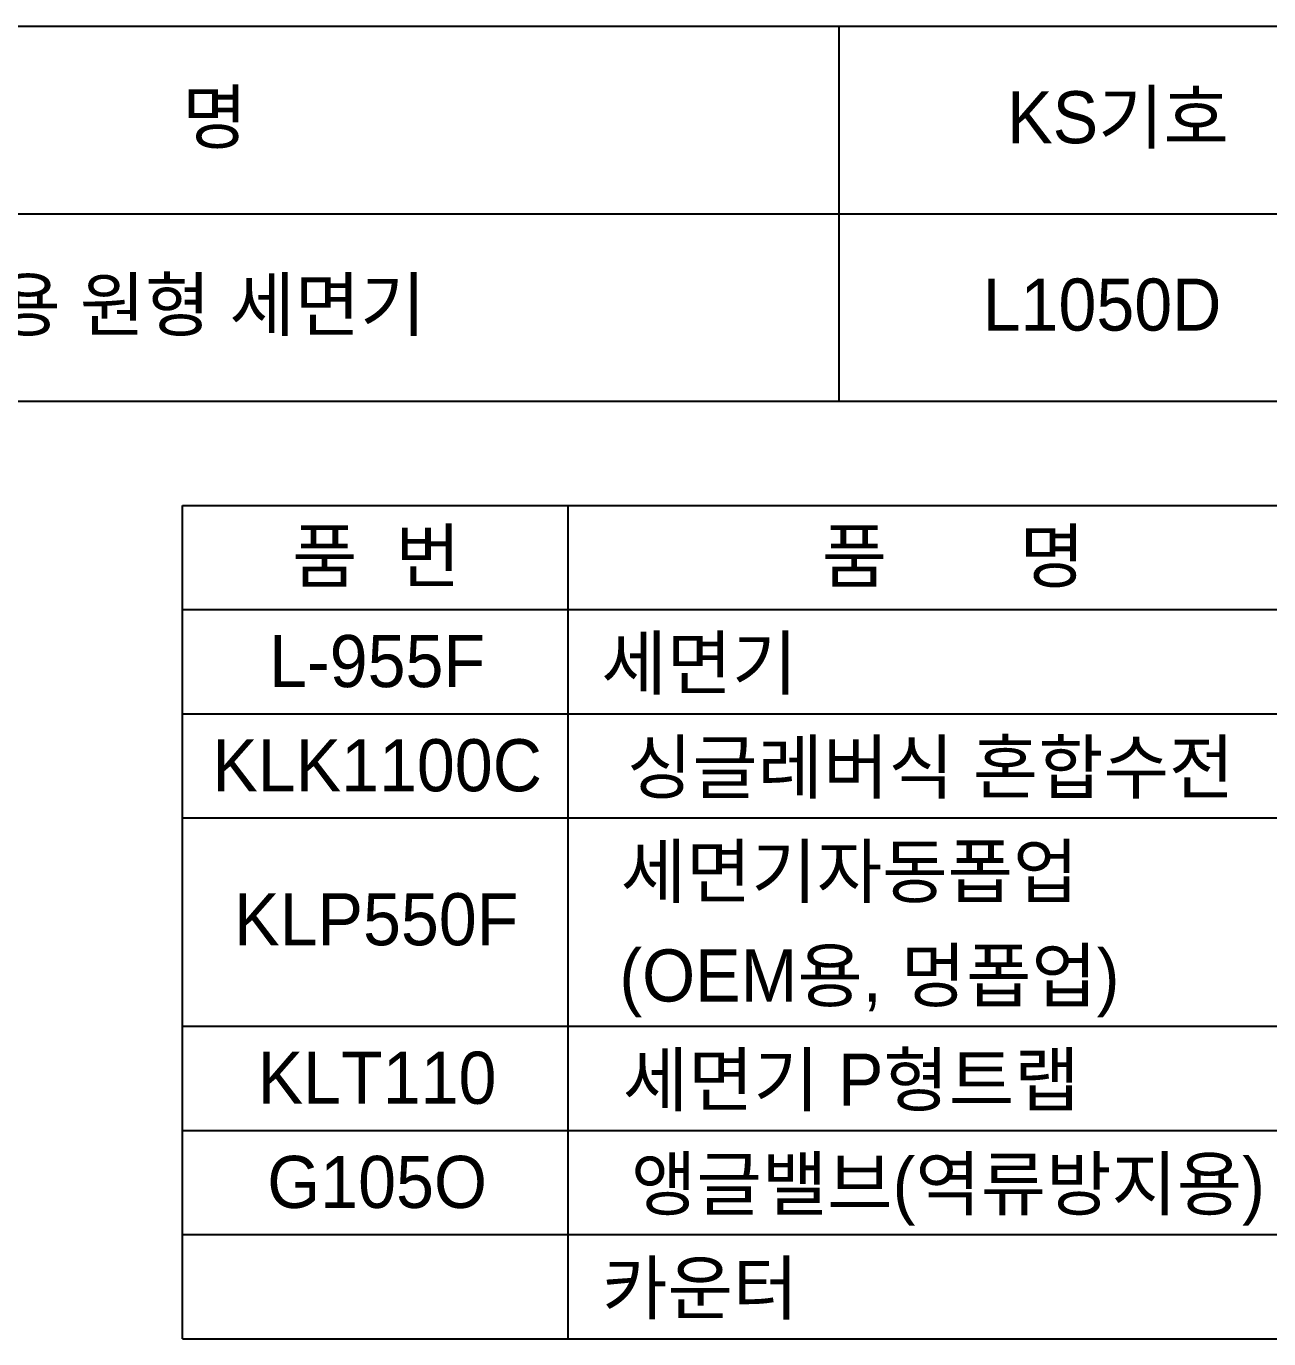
# Model space of a CAD drawing. Header units: millimetres. Extents: x 0 to 1800, y -67 to 2530.
# Drawn here: x 900 to 1496, y 1900 to 2530 of the extents above; entities that cross this region are included whole.
import ezdxf
from ezdxf.enums import TextEntityAlignment as Align

# ---------------------------------------------------------------- set-up
doc = ezdxf.new("R2010")
doc.units = ezdxf.units.MM
doc.layers.add('TEXT', color=7, linetype='Continuous')
doc.layers.add('도각라인', color=255, linetype='Continuous')
doc.styles.add('타이틀', font='H2GTRM.TTF', dxfattribs={"height": 25})

msp = doc.modelspace()

# ---------------------------------------------------------------- linework, layer by layer
at = {"layer": '도각라인', "color": 7}
for p, q in [((0, 2530), (1800, 2530)), ((1290, 2350), (1290, 2530)), ((520, 2440), (1800, 2440)), ((0, 2350), (1800, 2350)), ((975, 1900), (975, 2300)), ((975, 2300), (1770, 2300)), ((1160, 1900), (1160, 2300)), ((975, 2250), (1770, 2250)), ((975, 2200), (1770, 2200)), ((975, 2150), (1770, 2150)), ((975, 2050), (1770, 2050)), ((975, 2000), (1770, 2000)), ((975, 1950), (1770, 1950)), ((975, 1900), (1770, 1900))]:
    msp.add_line(p, q, dxfattribs=at)

# ---------------------------------------------------------------- texts
at = {"layer": 'TEXT', "style": '타이틀'}
for s, p in [('품             명', (915.69, 2486.4)), ('KS기호', (1423.85, 2486.32)), ('독립 카운터용 원형 세면기', (905.45, 2396.4)), ('L1050D', (1416.16, 2396.4)), ('품  번', (1067.94, 2275.73)), ('품       명', (1344.82, 2275.73)), ('L-955F', (1068.33, 2225.28)), ('세면기', (1222.97, 2224.38)), ('KLK1100C', (1068.33, 2175.28)), ('싱글레버식 혼합수전', (1333.92, 2174.38)), ('세면기자동폽업', (1295, 2124.38)), ('KLP550F', (1067.93, 2101.36)), ('(OEM용, 멍폽업)', (1304.57, 2074.38)), ('KLT110', (1068.33, 2025.28)), ('세면기 P형트랩', (1295.81, 2024.38)), ('G105O', (1068.33, 1975.28)), ('앵글밸브(역류방지용)', (1342.26, 1974.38)), ('카운터', (1223.36, 1924.38))]:
    msp.add_text(s, height=25, dxfattribs=at).set_placement(p, align=Align.MIDDLE_CENTER)

doc.saveas('drawing.dxf')
